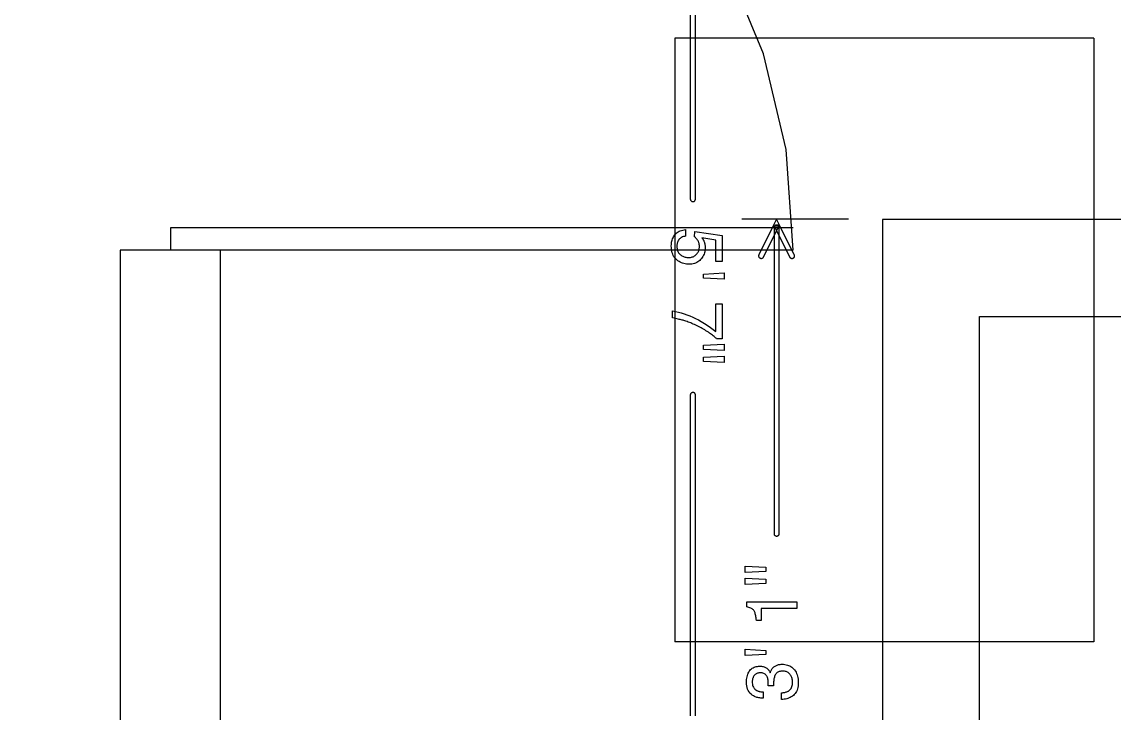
# Model space of a CAD drawing. Header units: inches. Extents: x -1 to 396, y -34 to 687.
# Drawn here: x 100.32 to 149.21, y 460.82 to 491.75 of the extents above; entities that cross this region are included whole.
import ezdxf

# ---------------------------------------------------------------- set-up
doc = ezdxf.new("R2010")
doc.units = ezdxf.units.IN
doc.header["$MEASUREMENT"] = 0
for name, color, linetype in [('AL_LINEWORK', 30, 'Continuous'), ('DIMENSIONS', 9, 'Continuous'), ('DOORS', 3, 'Continuous'), ('WALLS', 7, 'Continuous'), ('WINDOWS', 5, 'Continuous')]:
    doc.layers.add(name, color=color, linetype=linetype)

msp = doc.modelspace()

# ---------------------------------------------------------------- linework, layer by layer
at = {"layer": 'AL_LINEWORK'}
for p, q in [((148.304, 491.016), (129.54, 491.016)), ((129.54, 491.016), (129.54, 464.012)), ((148.304, 491.016), (148.304, 464.012)), ((148.304, 464.012), (129.54, 464.012))]:
    msp.add_line(p, q, dxfattribs=at)
at = {"layer": 'DIMENSIONS'}
for points in [[(130.237, 492.283), (130.237, 491.589), (130.237, 490.868), (130.237, 490.062), (130.237, 489.117), (130.237, 487.976), (130.237, 487.072), (130.237, 486.343), (130.237, 485.765), (130.237, 485.311), (130.237, 484.957), (130.237, 484.679), (130.237, 484.451), (130.237, 484.249), (130.237, 484.046), (130.237, 483.82), (130.239, 483.801), (130.243, 483.783), (130.25, 483.767), (130.259, 483.752), (130.271, 483.738), (130.284, 483.727), (130.299, 483.717), (130.316, 483.71), (130.333, 483.706), (130.352, 483.705), (130.371, 483.706), (130.388, 483.71), (130.405, 483.717), (130.42, 483.727), (130.433, 483.738), (130.445, 483.752), (130.454, 483.767), (130.461, 483.783), (130.466, 483.801), (130.467, 483.82), (130.467, 484.046), (130.467, 484.249), (130.467, 484.451), (130.467, 484.679), (130.467, 484.957), (130.467, 485.311), (130.467, 485.765), (130.467, 486.343), (130.467, 487.072), (130.467, 487.976), (130.467, 489.117), (130.467, 490.062), (130.467, 490.868), (130.467, 491.589), (130.467, 492.283)], [(137.319, 482.916), (132.536, 482.916)], [(130.467, 460.692), (130.467, 462.156), (130.467, 463.356), (130.467, 464.352), (130.467, 465.202), (130.467, 465.966), (130.467, 466.703), (130.467, 467.472), (130.467, 468.333), (130.467, 469.345), (130.467, 470.567), (130.467, 471.541), (130.467, 472.326), (130.467, 472.95), (130.467, 473.439), (130.467, 473.821), (130.467, 474.121), (130.467, 474.368), (130.467, 474.588), (130.467, 474.808), (130.467, 475.055), (130.466, 475.074), (130.461, 475.091), (130.454, 475.108), (130.445, 475.123), (130.433, 475.136), (130.42, 475.148), (130.405, 475.157), (130.388, 475.164), (130.371, 475.168), (130.352, 475.17), (130.333, 475.168), (130.316, 475.164), (130.299, 475.157), (130.284, 475.148), (130.271, 475.136), (130.259, 475.123), (130.25, 475.108), (130.243, 475.091), (130.239, 475.074), (130.237, 475.055), (130.237, 474.808), (130.237, 474.588), (130.237, 474.368), (130.237, 474.121), (130.237, 473.821), (130.237, 473.439), (130.237, 472.95), (130.237, 472.326), (130.237, 471.541), (130.237, 470.567), (130.237, 469.345), (130.237, 468.333), (130.237, 467.472), (130.237, 466.703), (130.237, 465.966), (130.237, 465.202), (130.237, 464.352), (130.237, 463.356), (130.237, 462.156), (130.237, 460.692)]]:
    msp.add_lwpolyline(points, dxfattribs=at)
for points in [[(134.892, 481.33), (134.202, 482.71), (134.099, 482.916), (133.996, 482.71), (133.306, 481.33), (133.299, 481.312), (133.295, 481.295), (133.294, 481.277), (133.296, 481.259), (133.3, 481.242), (133.307, 481.226), (133.316, 481.211), (133.328, 481.197), (133.342, 481.185), (133.358, 481.176), (133.375, 481.168), (133.393, 481.164), (133.411, 481.163), (133.428, 481.165), (133.446, 481.169), (133.462, 481.176), (133.477, 481.185), (133.491, 481.197), (133.502, 481.211), (133.512, 481.227), (134.202, 482.607), (133.996, 482.607), (134.686, 481.227), (134.696, 481.211), (134.708, 481.197), (134.722, 481.185), (134.737, 481.176), (134.753, 481.169), (134.77, 481.165), (134.788, 481.163), (134.806, 481.164), (134.823, 481.168), (134.841, 481.176), (134.857, 481.185), (134.871, 481.197), (134.882, 481.211), (134.892, 481.226), (134.898, 481.242), (134.903, 481.259), (134.904, 481.277), (134.903, 481.295), (134.899, 481.312), (134.892, 481.33)], [(133.984, 482.543), (133.984, 482.354), (133.984, 482.191), (133.984, 482.042), (133.984, 481.89), (133.984, 481.723), (133.984, 481.526), (133.984, 481.284), (133.984, 480.983), (133.984, 480.608), (133.984, 480.146), (133.984, 479.591), (133.984, 479.132), (133.984, 478.742), (133.984, 478.395), (133.984, 478.064), (133.984, 477.723), (133.984, 477.346), (133.984, 476.906), (133.984, 476.376), (133.984, 475.73), (133.984, 475.029), (133.984, 474.454), (133.984, 473.978), (133.984, 473.571), (133.984, 473.205), (133.984, 472.852), (133.984, 472.484), (133.984, 472.072), (133.984, 471.588), (133.984, 471.003), (133.984, 470.537), (133.984, 470.161), (133.984, 469.862), (133.984, 469.628), (133.984, 469.445), (133.984, 469.301), (133.984, 469.183), (133.984, 469.078), (133.984, 468.972), (133.984, 468.854), (133.986, 468.836), (133.99, 468.818), (133.997, 468.801), (134.006, 468.786), (134.018, 468.773), (134.031, 468.761), (134.046, 468.752), (134.063, 468.745), (134.081, 468.741), (134.099, 468.739), (134.118, 468.741), (134.136, 468.745), (134.152, 468.752), (134.167, 468.761), (134.181, 468.773), (134.192, 468.786), (134.201, 468.801), (134.208, 468.818), (134.213, 468.836), (134.214, 468.854), (134.214, 468.972), (134.214, 469.078), (134.214, 469.183), (134.214, 469.301), (134.214, 469.445), (134.214, 469.628), (134.214, 469.862), (134.214, 470.161), (134.214, 470.537), (134.214, 471.003), (134.214, 471.588), (134.214, 472.072), (134.214, 472.484), (134.214, 472.852), (134.214, 473.205), (134.214, 473.571), (134.214, 473.978), (134.214, 474.454), (134.214, 475.029), (134.214, 475.73), (134.214, 476.376), (134.214, 476.906), (134.214, 477.346), (134.214, 477.723), (134.214, 478.064), (134.214, 478.395), (134.214, 478.742), (134.214, 479.132), (134.214, 479.591), (134.214, 480.146), (134.214, 480.608), (134.214, 480.983), (134.214, 481.284), (134.214, 481.526), (134.214, 481.723), (134.214, 481.89), (134.214, 482.042), (134.214, 482.191), (134.214, 482.354), (134.214, 482.543), (134.213, 482.562), (134.208, 482.58), (134.201, 482.596), (134.192, 482.611), (134.181, 482.625), (134.167, 482.636), (134.152, 482.646), (134.136, 482.653), (134.118, 482.657), (134.099, 482.658), (134.081, 482.657), (134.063, 482.653), (134.046, 482.646), (134.031, 482.636), (134.018, 482.625), (134.006, 482.611), (133.997, 482.596), (133.99, 482.58), (133.986, 482.562), (133.984, 482.543)], [(130.017, 482.157), (129.971, 482.149), (129.927, 482.139), (129.886, 482.125), (129.848, 482.107), (129.813, 482.086), (129.781, 482.062), (129.752, 482.035), (129.726, 482.004), (129.703, 481.969), (129.683, 481.932), (129.674, 481.911), (129.666, 481.89), (129.659, 481.869), (129.652, 481.846), (129.647, 481.823), (129.643, 481.8), (129.64, 481.775), (129.637, 481.751), (129.636, 481.725), (129.635, 481.699), (129.637, 481.65), (129.642, 481.604), (129.65, 481.56), (129.661, 481.519), (129.675, 481.48), (129.693, 481.444), (129.714, 481.411), (129.738, 481.38), (129.765, 481.352), (129.796, 481.326), (129.828, 481.303), (129.861, 481.283), (129.895, 481.265), (129.93, 481.249), (129.965, 481.236), (130.001, 481.225), (130.037, 481.216), (130.075, 481.21), (130.113, 481.207), (130.151, 481.205), (130.197, 481.207), (130.241, 481.211), (130.283, 481.218), (130.323, 481.228), (130.36, 481.241), (130.396, 481.257), (130.429, 481.276), (130.46, 481.297), (130.489, 481.322), (130.516, 481.349), (130.54, 481.379), (130.562, 481.409), (130.582, 481.441), (130.598, 481.474), (130.613, 481.507), (130.624, 481.543), (130.633, 481.579), (130.64, 481.616), (130.644, 481.655), (130.645, 481.694), (130.644, 481.723), (130.643, 481.751), (130.64, 481.778), (130.636, 481.805), (130.631, 481.83), (130.624, 481.855), (130.617, 481.879), (130.609, 481.902), (130.599, 481.924), (130.588, 481.945), (130.577, 481.966), (130.564, 481.986), (130.55, 482.005), (130.536, 482.024), (130.521, 482.042), (130.505, 482.06), (130.487, 482.077), (130.47, 482.093), (130.451, 482.109), (130.431, 482.124), (130.445, 482.369), (131.657, 482.197), (131.657, 481.028), (131.384, 481.028), (131.384, 481.985), (130.758, 482.081), (130.77, 482.066), (130.781, 482.05), (130.791, 482.035), (130.801, 482.019), (130.81, 482.004), (130.819, 481.99), (130.827, 481.975), (130.835, 481.96), (130.841, 481.946), (130.848, 481.932), (130.858, 481.906), (130.866, 481.88), (130.874, 481.853), (130.881, 481.825), (130.887, 481.796), (130.891, 481.767), (130.895, 481.736), (130.897, 481.705), (130.899, 481.674), (130.9, 481.641), (130.898, 481.58), (130.892, 481.521), (130.882, 481.464), (130.868, 481.408), (130.85, 481.355), (130.828, 481.303), (130.802, 481.253), (130.772, 481.206), (130.738, 481.16), (130.7, 481.116), (130.659, 481.075), (130.616, 481.038), (130.57, 481.006), (130.523, 480.978), (130.473, 480.954), (130.422, 480.935), (130.368, 480.92), (130.312, 480.909), (130.254, 480.903), (130.194, 480.9), (130.13, 480.902), (130.069, 480.908), (130.009, 480.918), (129.95, 480.932), (129.893, 480.95), (129.838, 480.971), (129.784, 480.997), (129.731, 481.027), (129.68, 481.06), (129.631, 481.098), (129.584, 481.14), (129.543, 481.186), (129.506, 481.237), (129.475, 481.293), (129.448, 481.354), (129.426, 481.419), (129.409, 481.489), (129.397, 481.564), (129.389, 481.643), (129.387, 481.727), (129.388, 481.782), (129.393, 481.835), (129.401, 481.887), (129.412, 481.937), (129.426, 481.987), (129.443, 482.035), (129.463, 482.081), (129.486, 482.127), (129.512, 482.171), (129.542, 482.214), (129.575, 482.254), (129.61, 482.291), (129.65, 482.324), (129.692, 482.353), (129.738, 482.379), (129.787, 482.401), (129.84, 482.419), (129.896, 482.433), (129.955, 482.444), (130.017, 482.451), (130.017, 482.157)], [(131.753, 480.232), (130.829, 480.284), (130.829, 480.466), (131.753, 480.518), (131.753, 480.232)], [(131.657, 477.57), (131.411, 477.57), (131.388, 477.592), (131.362, 477.616), (131.333, 477.642), (131.301, 477.668), (131.266, 477.696), (131.228, 477.726), (131.187, 477.757), (131.142, 477.789), (131.095, 477.823), (131.044, 477.859), (130.992, 477.894), (130.938, 477.929), (130.884, 477.963), (130.829, 477.996), (130.773, 478.028), (130.716, 478.06), (130.659, 478.09), (130.6, 478.12), (130.541, 478.149), (130.481, 478.177), (130.423, 478.204), (130.366, 478.229), (130.31, 478.253), (130.254, 478.276), (130.2, 478.297), (130.147, 478.317), (130.095, 478.336), (130.044, 478.354), (129.994, 478.37), (129.945, 478.385), (129.912, 478.394), (129.875, 478.404), (129.835, 478.414), (129.79, 478.425), (129.742, 478.437), (129.69, 478.449), (129.634, 478.461), (129.574, 478.475), (129.511, 478.488), (129.444, 478.502), (129.444, 478.815), (129.572, 478.791), (129.701, 478.762), (129.83, 478.728), (129.958, 478.689), (130.087, 478.644), (130.215, 478.594), (130.343, 478.539), (130.471, 478.479), (130.599, 478.414), (130.727, 478.344), (130.8, 478.3), (130.872, 478.257), (130.942, 478.212), (131.01, 478.168), (131.075, 478.123), (131.139, 478.077), (131.2, 478.031), (131.26, 477.985), (131.317, 477.938), (131.373, 477.891), (131.373, 479.136), (131.657, 479.136), (131.657, 477.57)], [(131.753, 477.05), (130.829, 477.095), (130.829, 477.285), (131.753, 477.334), (131.753, 477.05)], [(131.753, 476.51), (130.829, 476.557), (130.829, 476.748), (131.753, 476.797), (131.753, 476.51)], [(132.698, 467.399), (133.623, 467.352), (133.623, 467.161), (132.698, 467.113), (132.698, 467.399)], [(132.698, 466.86), (133.623, 466.814), (133.623, 466.624), (132.698, 466.575), (132.698, 466.86)], [(133.413, 464.963), (133.196, 464.963), (133.19, 465.023), (133.183, 465.078), (133.175, 465.131), (133.166, 465.179), (133.157, 465.223), (133.146, 465.264), (133.135, 465.302), (133.123, 465.335), (133.11, 465.365), (133.097, 465.391), (133.081, 465.415), (133.061, 465.437), (133.037, 465.458), (133.01, 465.478), (132.979, 465.497), (132.944, 465.514), (132.905, 465.53), (132.862, 465.545), (132.816, 465.559), (132.766, 465.572), (132.766, 465.795), (135.008, 465.795), (135.008, 465.493), (133.413, 465.493), (133.413, 464.963)], [(132.698, 463.677), (133.623, 463.625), (133.623, 463.443), (132.698, 463.391), (132.698, 463.677)], [(135.069, 462.191), (135.067, 462.113), (135.06, 462.04), (135.049, 461.971), (135.034, 461.907), (135.014, 461.847), (134.99, 461.791), (134.962, 461.74), (134.929, 461.693), (134.891, 461.65), (134.85, 461.612), (134.805, 461.578), (134.758, 461.547), (134.71, 461.52), (134.659, 461.497), (134.607, 461.477), (134.552, 461.461), (134.496, 461.448), (134.438, 461.439), (134.378, 461.434), (134.316, 461.432), (134.316, 461.727), (134.358, 461.732), (134.399, 461.737), (134.436, 461.743), (134.472, 461.749), (134.505, 461.757), (134.535, 461.766), (134.563, 461.775), (134.589, 461.786), (134.613, 461.797), (134.634, 461.809), (134.667, 461.833), (134.698, 461.86), (134.724, 461.891), (134.747, 461.926), (134.767, 461.964), (134.783, 462.005), (134.795, 462.05), (134.804, 462.099), (134.809, 462.151), (134.811, 462.207), (134.81, 462.251), (134.806, 462.293), (134.8, 462.333), (134.792, 462.371), (134.781, 462.408), (134.768, 462.443), (134.753, 462.476), (134.735, 462.508), (134.714, 462.537), (134.692, 462.565), (134.667, 462.591), (134.641, 462.614), (134.614, 462.634), (134.585, 462.652), (134.555, 462.667), (134.523, 462.679), (134.491, 462.688), (134.456, 462.695), (134.421, 462.699), (134.384, 462.701), (134.338, 462.699), (134.296, 462.695), (134.257, 462.688), (134.22, 462.678), (134.186, 462.665), (134.155, 462.649), (134.126, 462.631), (134.101, 462.61), (134.078, 462.585), (134.058, 462.558), (134.04, 462.529), (134.025, 462.497), (134.011, 462.463), (133.999, 462.427), (133.989, 462.388), (133.98, 462.348), (133.974, 462.305), (133.969, 462.26), (133.966, 462.212), (133.965, 462.163), (133.965, 462.157), (133.965, 462.152), (133.965, 462.146), (133.965, 462.14), (133.966, 462.134), (133.966, 462.129), (133.966, 462.123), (133.966, 462.117), (133.966, 462.111), (133.966, 462.105), (133.966, 462.1), (133.966, 462.094), (133.967, 462.088), (133.967, 462.082), (133.967, 462.076), (133.967, 462.07), (133.968, 462.064), (133.968, 462.058), (133.968, 462.052), (133.968, 462.047), (133.718, 462.047), (133.719, 462.055), (133.72, 462.064), (133.721, 462.072), (133.722, 462.079), (133.722, 462.087), (133.723, 462.094), (133.724, 462.101), (133.724, 462.108), (133.724, 462.114), (133.725, 462.12), (133.725, 462.126), (133.725, 462.133), (133.726, 462.139), (133.726, 462.145), (133.726, 462.151), (133.726, 462.158), (133.726, 462.165), (133.726, 462.171), (133.726, 462.178), (133.726, 462.185), (133.726, 462.216), (133.724, 462.246), (133.722, 462.275), (133.718, 462.303), (133.714, 462.33), (133.708, 462.355), (133.702, 462.379), (133.694, 462.403), (133.686, 462.425), (133.676, 462.446), (133.657, 462.48), (133.635, 462.51), (133.611, 462.537), (133.583, 462.561), (133.553, 462.58), (133.521, 462.596), (133.485, 462.609), (133.447, 462.618), (133.405, 462.623), (133.362, 462.625), (133.329, 462.624), (133.297, 462.62), (133.268, 462.614), (133.239, 462.606), (133.213, 462.595), (133.187, 462.582), (133.164, 462.567), (133.142, 462.549), (133.121, 462.528), (133.102, 462.506), (133.085, 462.481), (133.069, 462.456), (133.056, 462.43), (133.044, 462.404), (133.034, 462.376), (133.025, 462.348), (133.019, 462.319), (133.014, 462.289), (133.012, 462.259), (133.011, 462.227), (133.013, 462.172), (133.018, 462.121), (133.028, 462.073), (133.041, 462.029), (133.058, 461.988), (133.079, 461.951), (133.103, 461.917), (133.132, 461.886), (133.164, 461.859), (133.2, 461.836), (133.221, 461.824), (133.245, 461.814), (133.27, 461.805), (133.297, 461.796), (133.325, 461.789), (133.356, 461.783), (133.388, 461.778), (133.422, 461.773), (133.458, 461.77), (133.495, 461.768), (133.495, 461.488), (133.446, 461.489), (133.398, 461.492), (133.351, 461.497), (133.306, 461.504), (133.262, 461.513), (133.22, 461.525), (133.18, 461.538), (133.141, 461.553), (133.103, 461.57), (133.067, 461.589), (133.008, 461.626), (132.954, 461.669), (132.907, 461.716), (132.866, 461.769), (132.832, 461.828), (132.803, 461.891), (132.781, 461.96), (132.766, 462.034), (132.756, 462.113), (132.753, 462.197), (132.755, 462.265), (132.759, 462.329), (132.767, 462.39), (132.778, 462.448), (132.791, 462.503), (132.808, 462.555), (132.828, 462.603), (132.851, 462.649), (132.877, 462.691), (132.906, 462.73), (132.938, 462.766), (132.973, 462.798), (133.011, 462.827), (133.051, 462.851), (133.094, 462.872), (133.14, 462.889), (133.188, 462.902), (133.24, 462.912), (133.294, 462.917), (133.351, 462.919), (133.391, 462.918), (133.43, 462.915), (133.468, 462.909), (133.504, 462.901), (133.538, 462.891), (133.571, 462.879), (133.603, 462.864), (133.632, 462.848), (133.66, 462.829), (133.687, 462.808), (133.703, 462.793), (133.718, 462.778), (133.732, 462.762), (133.746, 462.746), (133.759, 462.728), (133.771, 462.71), (133.782, 462.691), (133.793, 462.671), (133.803, 462.65), (133.813, 462.628), (133.823, 462.663), (133.836, 462.696), (133.85, 462.728), (133.866, 462.758), (133.884, 462.787), (133.904, 462.813), (133.925, 462.839), (133.949, 462.863), (133.974, 462.885), (134.001, 462.906), (134.029, 462.925), (134.059, 462.942), (134.09, 462.957), (134.122, 462.97), (134.155, 462.981), (134.19, 462.99), (134.226, 462.997), (134.263, 463.002), (134.301, 463.005), (134.341, 463.006), (134.404, 463.004), (134.465, 462.997), (134.524, 462.987), (134.58, 462.972), (134.634, 462.953), (134.685, 462.929), (134.734, 462.902), (134.78, 462.87), (134.825, 462.834), (134.866, 462.793), (134.905, 462.749), (134.939, 462.701), (134.97, 462.65), (134.996, 462.595), (135.018, 462.537), (135.037, 462.475), (135.051, 462.409), (135.061, 462.34), (135.067, 462.267), (135.069, 462.191)]]:
    msp.add_lwpolyline(points, close=True, dxfattribs=at)
at = {"layer": 'DOORS'}
for points in [[(134.847, 481.529), (134.847, 481.529), (134.522, 486.036), (133.506, 490.317), (131.857, 494.314), (129.63, 497.972), (126.882, 501.23), (123.67, 504.033), (120.052, 506.321), (116.082, 508.039), (111.819, 509.127), (107.319, 509.529), (107.284, 509.529), (107.249, 509.529), (107.213, 509.529), (107.178, 509.529), (107.143, 509.53), (107.108, 509.53), (107.073, 509.53), (107.038, 509.53), (107.003, 509.53), (106.968, 509.529)], [(134.838, 482.538), (106.968, 482.538)], [(134.847, 481.529), (106.968, 481.529)]]:
    msp.add_lwpolyline(points, dxfattribs=at)
at = {"layer": 'WALLS'}
for points in [[(231.913, 482.902), (138.843, 482.902), (138.843, 482.902), (138.843, 446.042), (109.215, 446.042), (109.215, 481.536), (104.715, 481.536), (104.715, 446.042), (100.316, 446.042), (100.316, 441.686), (138.843, 441.686), (138.843, 419.403), (121.204, 419.403), (121.204, 415.048), (138.843, 415.048), (138.843, 408.248), (231.913, 408.248)], [(227.571, 412.589), (143.185, 412.589), (143.185, 478.56), (227.571, 478.56)]]:
    msp.add_lwpolyline(points, dxfattribs=at)
at = {"layer": 'WINDOWS'}
msp.add_lwpolyline([(106.968, 482.538), (106.968, 481.529)], dxfattribs=at)

doc.saveas('drawing.dxf')
